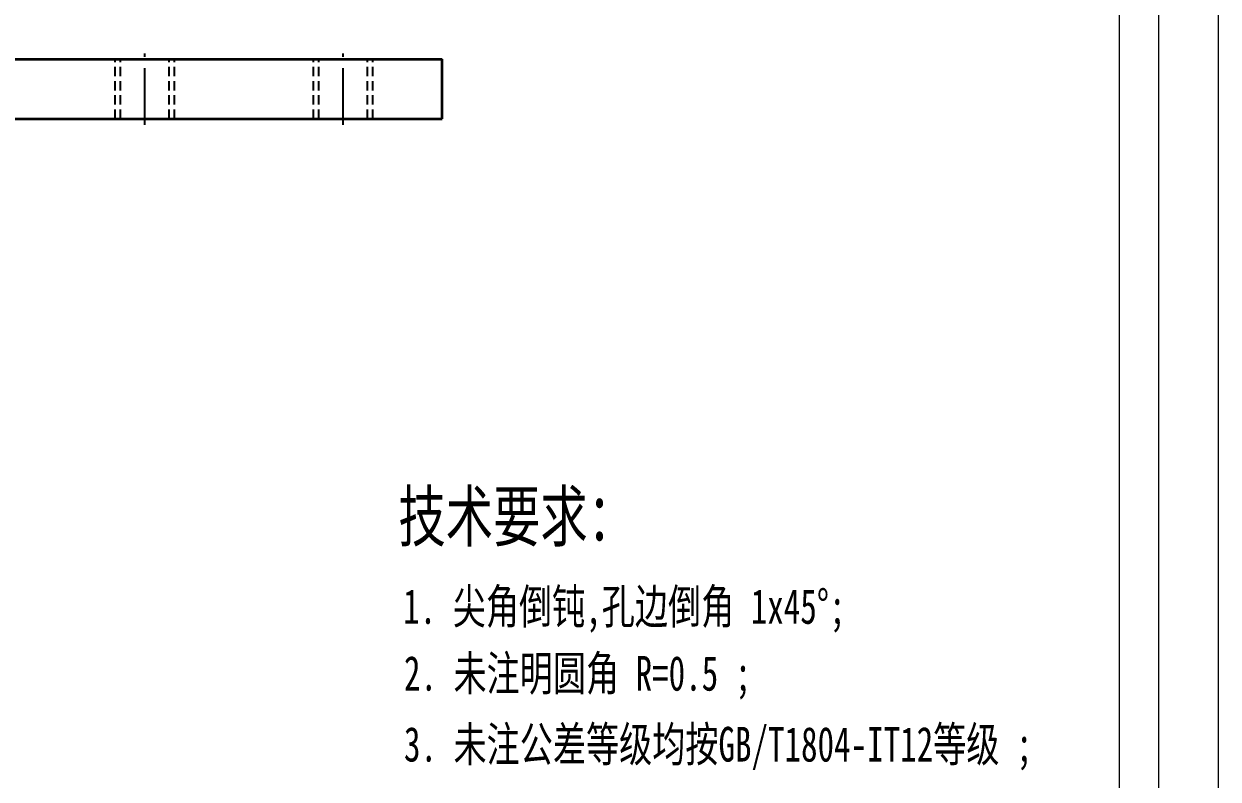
# Model space of a CAD drawing. Header units: millimetres. Extents: x 29078 to 32945, y -44812 to -43100.
# Drawn here: x 32824.7 to 32945.2, y -44736.1 to -44659.9 of the extents above; entities that cross this region are included whole.
import ezdxf

# ---------------------------------------------------------------- set-up
doc = ezdxf.new("R2010")
doc.units = ezdxf.units.MM
doc.linetypes.add('DASHDOT', pattern=[50.8, 31.75, -6.35, 6.35, -6.35])
doc.linetypes.add('DASHED', pattern=[9.525, 6.35, -3.175])
doc.layers.get('0').update_dxf_attribs({"lineweight": 13})
for name, color, linetype, lineweight in [('TK', 7, 'Continuous', 13), ('中心线层', 2, 'DASHDOT', 25), ('文字层', 4, 'Continuous', 25), ('虚线层', 1, 'DASHED', 25)]:
    doc.layers.add(name, color=color, linetype=linetype, lineweight=lineweight)
doc.layers.add('不可打印', color=7, linetype='Continuous', lineweight=13, plot=False)
doc.styles.add('SSDT', font='simfang.ttf', dxfattribs={"width": 0.7, "height": 5})

# ---------------------------------------------------------------- blocks, each defined once
blk = doc.blocks.new('A$C75164159')
at = {"layer": 'TK', "ltscale": 2}
for p, q in [((-6, 291), (-6, 6)), ((-10, 287), (-10, 10))]:
    blk.add_line(p, q, dxfattribs=at)
at = {"layer": '不可打印', "color": 1, "linetype": 'Continuous', "ltscale": 2}
blk.add_line((0, 297), (0, 0), dxfattribs=at)

msp = doc.modelspace()

# ---------------------------------------------------------------- linework, layer by layer
at = {"color": 7, "lineweight": 35}
for p, q in [((32766.874, -44663.483), (32866.874, -44663.483)), ((32766.874, -44669.483), (32866.874, -44669.483))]:
    msp.add_line(p, q, dxfattribs=at)
at = {"color": 7, "lineweight": 35, "ltscale": 0.15}
msp.add_line((32866.874, -44669.483), (32866.874, -44663.483), dxfattribs=at)
at = {"layer": '中心线层', "linetype": 'DASHDOT', "ltscale": 0.180005}
for p, q in [((32836.874, -44670.083), (32836.874, -44662.883)), ((32856.874, -44670.083), (32856.874, -44662.883))]:
    msp.add_line(p, q, dxfattribs=at)
at = {"layer": '虚线层', "ltscale": 0.15}
for p, q in [((32833.874, -44669.483), (32833.874, -44663.483)), ((32834.415, -44669.483), (32834.415, -44663.483)), ((32839.332, -44669.483), (32839.332, -44663.483)), ((32839.874, -44669.483), (32839.874, -44663.483)), ((32853.874, -44669.483), (32853.874, -44663.483)), ((32854.415, -44669.483), (32854.415, -44663.483)), ((32859.332, -44669.483), (32859.332, -44663.483)), ((32859.874, -44669.483), (32859.874, -44663.483))]:
    msp.add_line(p, q, dxfattribs=at)

# ---------------------------------------------------------------- block references
at = {"layer": 'TK'}
msp.add_blockref('A$C75164159', (32945.169, -44812.306), dxfattribs=at)

# ---------------------------------------------------------------- texts
at = {"layer": '文字层', "color": 4, "style": 'SSDT', "width": 0.7}
for s, height, p in [('技术要求：', 5, (32862.461, -44712.08)), ('1. 尖角倒钝,孔边倒角 1x45%%D;', 3.5, (32862.941, -44720.418)), ('2. 未注明圆角 R=0.5 ; ', 3.5, (32863.017, -44727.161)), ('3. 未注公差等级均按GB/T1804-IT12等级 ; ', 3.5, (32863.017, -44734.312))]:
    msp.add_text(s, height=height, dxfattribs=at).set_placement(p)

doc.saveas('drawing.dxf')
